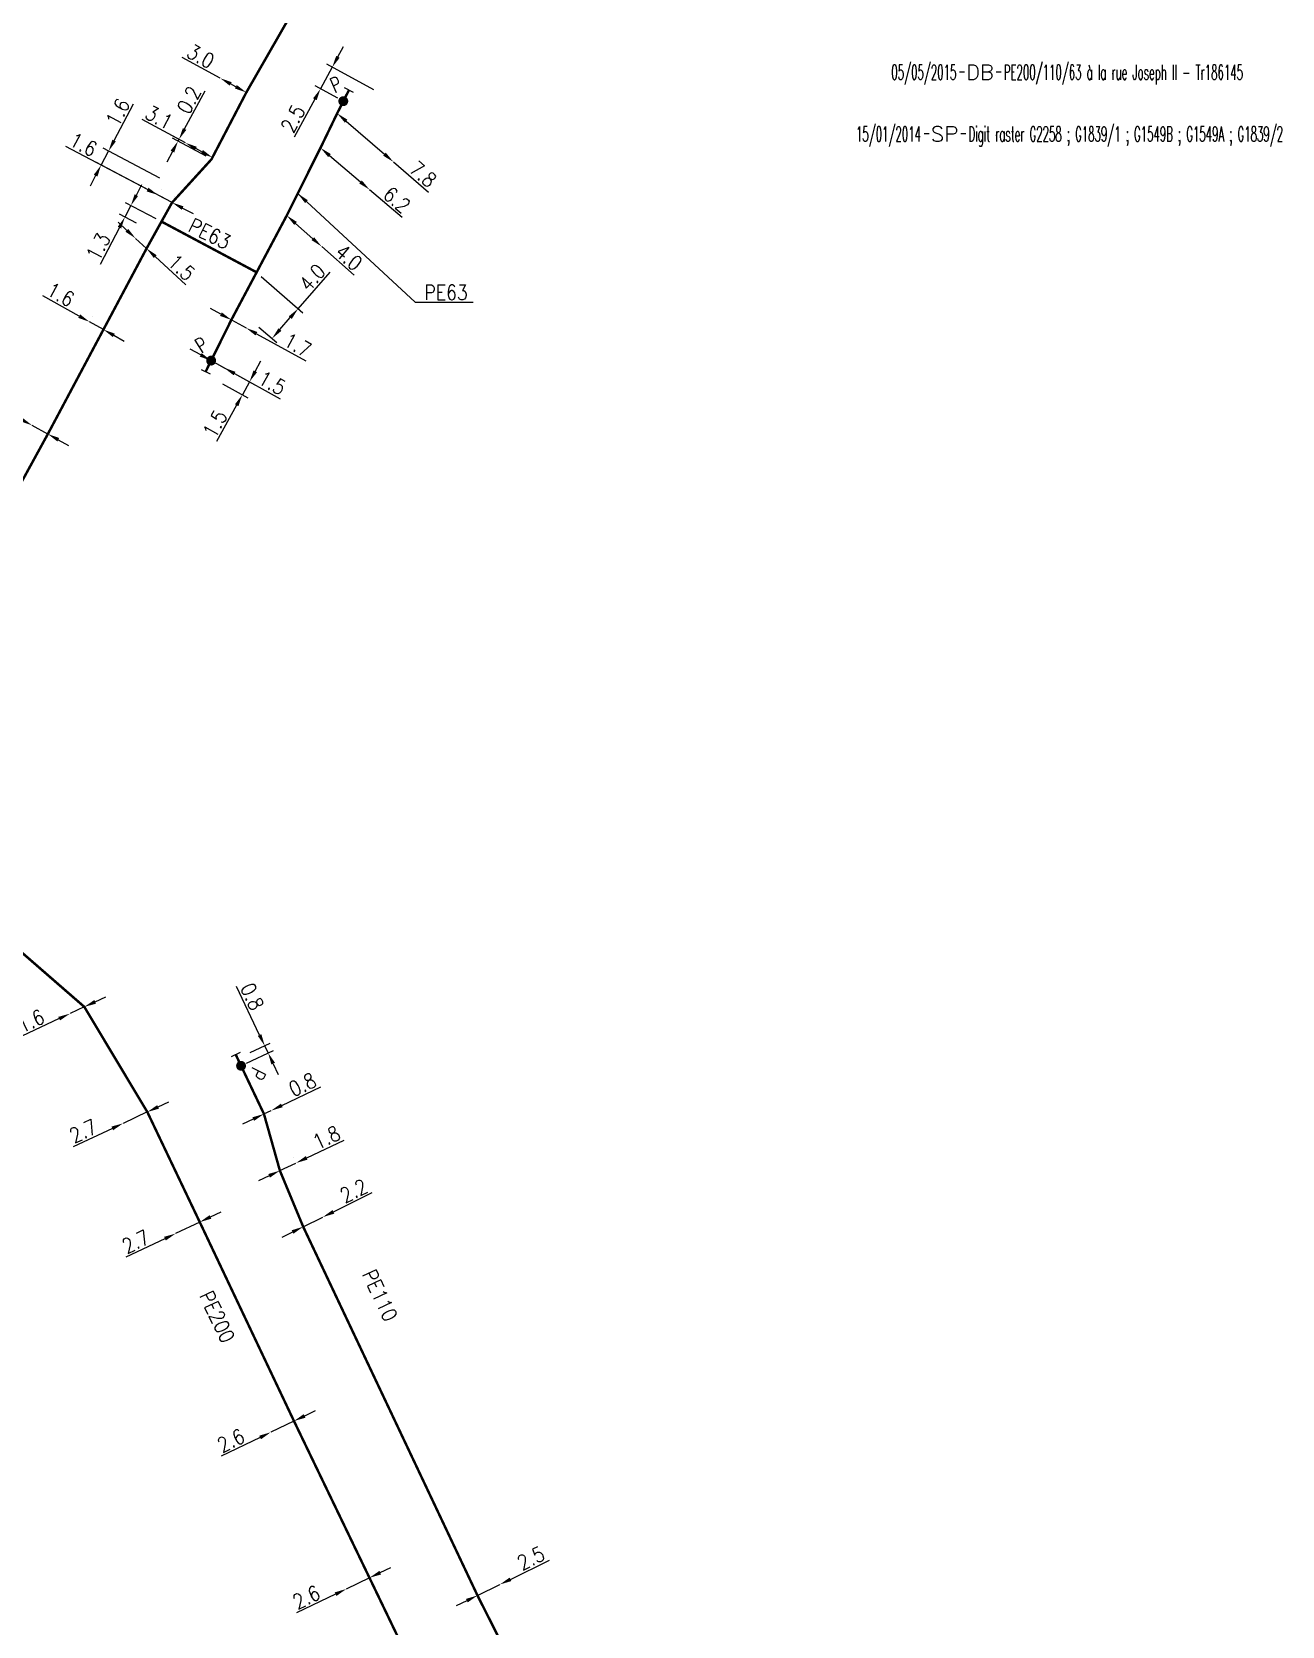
# Model space of a CAD drawing. Header units: millimetres. Extents: x 133343 to 134025, y 131000 to 131734.
# Drawn here: x 133854 to 133980.2, y 131082.3 to 131243.2 of the extents above; entities that cross this region are included whole.
import ezdxf
from ezdxf.enums import TextEntityAlignment as Align

# ---------------------------------------------------------------- set-up
doc = ezdxf.new("R2010")
doc.units = ezdxf.units.MM
doc.header["$PDMODE"] = 34
doc.linetypes.add('L_25_PE', pattern=[2000, 1000, 1000])
doc.layers.get('0').update_dxf_attribs({"linetype": 'CONTINUOUS'})
doc.layers.get('Defpoints').update_dxf_attribs({"linetype": 'CONTINUOUS'})
for name, color, linetype in [('L_150', 1, 'CONTINUOUS'), ('L_300', 7, 'CONTINUOUS'), ('L_340', 7, 'CONTINUOUS'), ('L_910', 7, 'CONTINUOUS')]:
    doc.layers.add(name, color=color, linetype=linetype)
doc.styles.add('G_ROMANS', font='ROMANS.SHX', dxfattribs={"width": 0.75})
doc.styles.get("Standard").update_dxf_attribs({"font": 'romans.shx', "width": 0.85})
doc.dimstyles.get("Standard").update_dxf_attribs({"dimtxt": 1.5, "dimasz": 1.2, "dimexe": 0.625, "dimexo": 0.625, "dimgap": 0.25, "dimtad": 1, "dimdec": 1, "dimzin": 0, "dimdsep": 46, "dimtxsty": 'Standard', "dimcen": -0.5, "dimadec": 0, "dimazin": 0, "dimtfac": 1, "dimtdec": 1, "dimtmove": 0, "dimatfit": 3, "dimfxl": 0, "dimtolj": 1, "dimtzin": 0, "dimarcsym": 0})

# ---------------------------------------------------------------- blocks, each defined once
blk = doc.blocks.new('GIS_MODF')
at = {"color": 0, "linetype": 'Continuous', "flags": 128}
for points in [[(-2.18, -0.01), (-1.68, -0.01)], [(1.52, -0.01), (2.02, -0.01)]]:
    blk.add_lwpolyline(points, dxfattribs=at)
at = {"color": 0, "linetype": 'Continuous', "width": 0.5}
blk.add_attdef('DATE', text='', height=1.5, dxfattribs=at).set_placement((-2.5, -0.8), align=Align.RIGHT)
at = {"color": 0, "linetype": 'Continuous', "width": 1.771291}
blk.add_attdef('USER', text='', height=1.5, dxfattribs=at).set_placement((-1.51, -0.8), (1.28, -0.8), align=Align.FIT)
at = {"color": 0, "linetype": 'Continuous', "width": 0.5}
blk.add_attdef('DESC', (2.29, -0.8), '', height=1.5, dxfattribs=at)
blk = doc.blocks.new('*D127')
at = {"layer": 'Defpoints', "color": 0, "linetype": 'Continuous', "transparency": 16777216}
for p in [(133872.99, 131238.52), (133872.99, 131238.52), (133875.62, 131237.08)]:
    blk.add_point(p, dxfattribs=at)
at = {"layer": 'L_150', "color": 0, "linetype": 'Continuous', "lineweight": -2, "transparency": 16777216}
for p, q in [((133872.99, 131238.52), (133869.15, 131240.61)), ((133874.57, 131237.65), (133874.04, 131237.94))]:
    blk.add_line(p, q, dxfattribs=at)
at = {"layer": 'L_150', "color": 0, "linetype": 'Continuous', "transparency": 16777216}
for points in [[(133874.13, 131238.12), (133873.94, 131237.77), (133872.99, 131238.52)], [(133874.66, 131237.83), (133874.47, 131237.48), (133875.62, 131237.08)]]:
    blk.add_solid(points, dxfattribs=at)
at = {"layer": 'L_150', "color": 0, "linetype": 'Continuous', "transparency": 16777216, "insert": (133871.02, 131240.73), "char_height": 1.5, "attachment_point": 5, "rotation": 331.3384}
blk.add_mtext('\\A1;3.0', dxfattribs=at)
blk = doc.blocks.new('*D128')
at = {"layer": 'Defpoints', "color": 0, "linetype": 'Continuous', "transparency": 16777216}
for p in [(133869.47, 131232), (133869.47, 131232), (133872.2, 131230.52)]:
    blk.add_point(p, dxfattribs=at)
at = {"layer": 'L_150', "color": 0, "linetype": 'Continuous', "lineweight": -2, "transparency": 16777216}
for p, q in [((133869.47, 131232), (133865.11, 131234.35)), ((133871.14, 131231.09), (133870.53, 131231.43))]:
    blk.add_line(p, q, dxfattribs=at)
at = {"layer": 'L_150', "color": 0, "linetype": 'Continuous', "transparency": 16777216}
for points in [[(133870.62, 131231.6), (133870.43, 131231.25), (133869.47, 131232)], [(133871.24, 131231.27), (133871.05, 131230.92), (133872.2, 131230.52)]]:
    blk.add_solid(points, dxfattribs=at)
at = {"layer": 'L_150', "color": 0, "linetype": 'Continuous', "transparency": 16777216, "insert": (133866.82, 131234.56), "char_height": 1.5, "attachment_point": 5, "rotation": 331.6864}
blk.add_mtext('\\A1;3.1', dxfattribs=at)
blk = doc.blocks.new('*D129')
at = {"layer": 'Defpoints', "color": 0, "linetype": 'Continuous', "transparency": 16777216}
for p in [(133868.82, 131232.34), (133869.47, 131232), (133872.11, 131230.34)]:
    blk.add_point(p, dxfattribs=at)
at = {"layer": 'L_150', "color": 0, "linetype": 'Continuous', "lineweight": -2, "transparency": 16777216}
for p, q in [((133869.39, 131233.4), (133871.47, 131237.25)), ((133871.56, 131230.64), (133868.18, 131232.46)), ((133868.92, 131232.29), (133868.27, 131232.64)), ((133868.73, 131232.17), (133868.82, 131232.34)), ((133868.16, 131231.11), (133867.59, 131230.05))]:
    blk.add_line(p, q, dxfattribs=at)
at = {"layer": 'L_150', "color": 0, "linetype": 'Continuous', "transparency": 16777216}
for points in [[(133869.22, 131233.49), (133869.57, 131233.31), (133868.82, 131232.34)], [(133867.98, 131231.21), (133868.34, 131231.02), (133868.73, 131232.17)]]:
    blk.add_solid(points, dxfattribs=at)
at = {"layer": 'L_150', "color": 0, "linetype": 'Continuous', "transparency": 16777216, "insert": (133869.84, 131236.33), "char_height": 1.5, "attachment_point": 5, "rotation": 61.6864}
blk.add_mtext('\\A1;0.2', dxfattribs=at)
blk = doc.blocks.new('*D130')
at = {"layer": 'Defpoints', "color": 0, "linetype": 'Continuous', "transparency": 16777216}
for p in [(133861.72, 131231.16), (133867.46, 131228.14), (133868.13, 131225.97)]:
    blk.add_point(p, dxfattribs=at)
at = {"layer": 'L_150', "color": 0, "linetype": 'Continuous', "lineweight": -2, "transparency": 16777216}
for p, q in [((133862.28, 131232.23), (133864.23, 131235.93)), ((133860.97, 131229.75), (133861.72, 131231.16)), ((133866.9, 131228.43), (133861.16, 131231.46)), ((133860.41, 131228.69), (133859.85, 131227.63)), ((133867.58, 131226.27), (133860.42, 131230.04))]:
    blk.add_line(p, q, dxfattribs=at)
at = {"layer": 'L_150', "color": 0, "linetype": 'Continuous', "transparency": 16777216}
for points in [[(133862.1, 131232.32), (133862.45, 131232.13), (133861.72, 131231.16)], [(133860.23, 131228.78), (133860.59, 131228.59), (133860.97, 131229.75)]]:
    blk.add_solid(points, dxfattribs=at)
at = {"layer": 'L_150', "color": 0, "linetype": 'Continuous', "transparency": 16777216, "insert": (133862.65, 131235.08), "char_height": 1.5, "attachment_point": 5, "rotation": 62.209}
blk.add_mtext('\\A1;1.6', dxfattribs=at)
blk = doc.blocks.new('*D131')
at = {"layer": 'Defpoints', "color": 0, "linetype": 'Continuous', "transparency": 16777216}
for p in [(133866.72, 131226.72), (133866.72, 131226.72), (133868.13, 131225.97)]:
    blk.add_point(p, dxfattribs=at)
at = {"layer": 'L_150', "color": 0, "linetype": 'Continuous', "lineweight": -2, "transparency": 16777216}
for p, q in [((133865.65, 131227.28), (133857.39, 131231.64)), ((133867.01, 131227.27), (133867.01, 131227.27)), ((133868.13, 131225.97), (133866.72, 131226.72)), ((133868.42, 131226.53), (133868.42, 131226.53)), ((133869.19, 131225.41), (133870.25, 131224.86))]:
    blk.add_line(p, q, dxfattribs=at)
at = {"layer": 'L_150', "color": 0, "linetype": 'Continuous', "transparency": 16777216}
for points in [[(133865.75, 131227.46), (133865.56, 131227.1), (133866.72, 131226.72)], [(133869.29, 131225.59), (133869.1, 131225.24), (133868.13, 131225.97)]]:
    blk.add_solid(points, dxfattribs=at)
at = {"layer": 'L_150', "color": 0, "linetype": 'Continuous', "transparency": 16777216, "insert": (133859.18, 131231.83), "char_height": 1.5, "attachment_point": 5, "rotation": 332.209}
blk.add_mtext('\\A1;1.6', dxfattribs=at)
blk = doc.blocks.new('*D132')
at = {"layer": 'Defpoints', "color": 0, "linetype": 'Continuous', "transparency": 16777216}
for p in [(133864.45, 131222.35), (133864.45, 131222.35), (133865.55, 131221.33)]:
    blk.add_point(p, dxfattribs=at)
at = {"layer": 'L_150', "color": 0, "linetype": 'Continuous', "lineweight": -2, "transparency": 16777216}
for p, q in [((133863.57, 131223.16), (133862.69, 131223.98)), ((133864.45, 131222.35), (133865.55, 131221.33)), ((133866.43, 131220.51), (133869.5, 131217.67))]:
    blk.add_line(p, q, dxfattribs=at)
at = {"layer": 'L_150', "color": 0, "linetype": 'Continuous', "transparency": 16777216}
for points in [[(133863.7, 131223.31), (133863.43, 131223.02), (133864.45, 131222.35)], [(133866.57, 131220.66), (133866.29, 131220.37), (133865.55, 131221.33)]]:
    blk.add_solid(points, dxfattribs=at)
at = {"layer": 'L_150', "color": 0, "linetype": 'Continuous', "transparency": 16777216, "insert": (133869.09, 131219.42), "char_height": 1.5, "attachment_point": 5, "rotation": 317.2105}
blk.add_mtext('\\A1;1.5', dxfattribs=at)
blk = doc.blocks.new('*D133')
at = {"layer": 'Defpoints', "color": 0, "linetype": 'Continuous', "transparency": 16777216}
for p in [(133863.37, 131224.51), (133867.06, 131224.05), (133865.09, 131223.61)]:
    blk.add_point(p, dxfattribs=at)
at = {"layer": 'L_150', "color": 0, "linetype": 'Continuous', "lineweight": -2, "transparency": 16777216}
for p, q in [((133864.53, 131226.72), (133865.08, 131227.79)), ((133863.97, 131225.66), (133863.37, 131224.51)), ((133866.51, 131224.34), (133863.42, 131225.95)), ((133864.54, 131223.9), (133862.82, 131224.79)), ((133862.81, 131223.44), (133860.88, 131219.73))]:
    blk.add_line(p, q, dxfattribs=at)
at = {"layer": 'L_150', "color": 0, "linetype": 'Continuous', "transparency": 16777216}
for points in [[(133864.35, 131226.81), (133864.7, 131226.63), (133863.97, 131225.66)], [(133862.64, 131223.53), (133862.99, 131223.35), (133863.37, 131224.51)]]:
    blk.add_solid(points, dxfattribs=at)
at = {"layer": 'L_150', "color": 0, "linetype": 'Continuous', "transparency": 16777216, "insert": (133860.68, 131221.52), "char_height": 1.5, "attachment_point": 5, "rotation": 62.4415}
blk.add_mtext('\\A1;1.3', dxfattribs=at)
blk = doc.blocks.new('*D134')
at = {"layer": 'Defpoints', "color": 0, "linetype": 'Continuous', "transparency": 16777216}
for p in [(133859.8, 131213.93), (133859.8, 131213.93), (133861.2, 131213.15)]:
    blk.add_point(p, dxfattribs=at)
at = {"layer": 'L_150', "color": 0, "linetype": 'Continuous', "lineweight": -2, "transparency": 16777216}
for p, q in [((133858.75, 131214.51), (133855.09, 131216.54)), ((133860.1, 131214.47), (133860.1, 131214.47)), ((133861.2, 131213.15), (133859.8, 131213.93)), ((133861.5, 131213.7), (133861.5, 131213.7)), ((133862.25, 131212.57), (133863.3, 131211.98))]:
    blk.add_line(p, q, dxfattribs=at)
at = {"layer": 'L_150', "color": 0, "linetype": 'Continuous', "transparency": 16777216}
for points in [[(133858.85, 131214.68), (133858.66, 131214.33), (133859.8, 131213.93)], [(133862.35, 131212.74), (133862.15, 131212.39), (133861.2, 131213.15)]]:
    blk.add_solid(points, dxfattribs=at)
at = {"layer": 'L_150', "color": 0, "linetype": 'Continuous', "transparency": 16777216, "insert": (133856.88, 131216.69), "char_height": 1.5, "attachment_point": 5, "rotation": 330.9523}
blk.add_mtext('\\A1;1.6', dxfattribs=at)
blk = doc.blocks.new('*D135')
at = {"layer": 'Defpoints', "color": 0, "linetype": 'Continuous', "transparency": 16777216}
for p in [(133854.01, 131203.48), (133854.01, 131203.48), (133855.59, 131202.61)]:
    blk.add_point(p, dxfattribs=at)
at = {"layer": 'L_150', "color": 0, "linetype": 'Continuous', "lineweight": -2, "transparency": 16777216}
for p, q in [((133852.95, 131204.05), (133846.6, 131207.52)), ((133855.59, 131202.61), (133854.01, 131203.48)), ((133856.64, 131202.04), (133857.69, 131201.46))]:
    blk.add_line(p, q, dxfattribs=at)
at = {"layer": 'L_150', "color": 0, "linetype": 'Continuous', "transparency": 16777216}
for points in [[(133853.05, 131204.23), (133852.86, 131203.88), (133854.01, 131203.48)], [(133856.74, 131202.21), (133856.55, 131201.86), (133855.59, 131202.61)]]:
    blk.add_solid(points, dxfattribs=at)
at = {"layer": 'L_150', "color": 0, "linetype": 'Continuous', "transparency": 16777216, "insert": (133848.39, 131207.68), "char_height": 1.5, "attachment_point": 5, "rotation": 331.3605}
blk.add_mtext('\\A1;1.8', dxfattribs=at)
blk = doc.blocks.new('*D137')
at = {"layer": 'Defpoints', "color": 0, "linetype": 'Continuous', "transparency": 16777216}
for p in [(133872.07, 131210.02), (133872.66, 131207.98), (133875.22, 131206.57)]:
    blk.add_point(p, dxfattribs=at)
at = {"layer": 'L_300', "color": 0, "linetype": 'Continuous', "lineweight": -2, "transparency": 16777216}
for p, q in [((133872.62, 131209.72), (133876.49, 131207.58)), ((133876.52, 131208.93), (133877.1, 131209.98)), ((133873.21, 131207.68), (133875.77, 131206.27)), ((133875.94, 131207.88), (133875.22, 131206.57)), ((133874.64, 131205.52), (133872.62, 131201.85))]:
    blk.add_line(p, q, dxfattribs=at)
at = {"layer": 'L_300', "color": 0, "linetype": 'Continuous', "transparency": 16777216}
for points in [[(133876.35, 131209.03), (133876.7, 131208.84), (133875.94, 131207.88)], [(133874.47, 131205.61), (133874.82, 131205.42), (133875.22, 131206.57)]]:
    blk.add_solid(points, dxfattribs=at)
at = {"layer": 'L_300', "color": 0, "linetype": 'Continuous', "transparency": 16777216, "insert": (133872.46, 131203.64), "char_height": 1.5, "attachment_point": 5, "rotation": 61.1502}
blk.add_mtext('\\A1;1.5', dxfattribs=at)
blk = doc.blocks.new('*D138')
at = {"layer": 'Defpoints', "color": 0, "linetype": 'Continuous', "transparency": 16777216}
for p in [(133872.07, 131210.02), (133873.38, 131209.29), (133873.38, 131209.29)]:
    blk.add_point(p, dxfattribs=at)
at = {"layer": 'L_300', "color": 0, "linetype": 'Continuous', "lineweight": -2, "transparency": 16777216}
for p, q in [((133871.02, 131210.6), (133869.97, 131211.18)), ((133872.07, 131210.02), (133873.38, 131209.29)), ((133874.43, 131208.71), (133879.05, 131206.17))]:
    blk.add_line(p, q, dxfattribs=at)
at = {"layer": 'L_300', "color": 0, "linetype": 'Continuous', "transparency": 16777216}
for points in [[(133871.11, 131210.77), (133870.92, 131210.42), (133872.07, 131210.02)], [(133874.53, 131208.89), (133874.34, 131208.54), (133873.38, 131209.29)]]:
    blk.add_solid(points, dxfattribs=at)
at = {"layer": 'L_300', "color": 0, "linetype": 'Continuous', "transparency": 16777216, "insert": (133878.23, 131207.77), "char_height": 1.5, "attachment_point": 5, "rotation": 331.1502}
blk.add_mtext('\\A1;1.5', dxfattribs=at)
blk = doc.blocks.new('*D139')
at = {"layer": 'Defpoints', "color": 0, "linetype": 'Continuous', "transparency": 16777216}
for p in [(133874.11, 131214.13), (133875.6, 131213.31), (133875.6, 131213.31)]:
    blk.add_point(p, dxfattribs=at)
at = {"layer": 'L_150', "color": 0, "linetype": 'Continuous', "lineweight": -2, "transparency": 16777216}
for p, q in [((133873.06, 131214.71), (133872, 131215.29)), ((133874.11, 131214.13), (133875.6, 131213.31)), ((133876.65, 131212.73), (133881.63, 131209.99))]:
    blk.add_line(p, q, dxfattribs=at)
at = {"layer": 'L_150', "color": 0, "linetype": 'Continuous', "transparency": 16777216}
for points in [[(133873.15, 131214.88), (133872.96, 131214.53), (133874.11, 131214.13)], [(133876.74, 131212.91), (133876.55, 131212.56), (133875.6, 131213.31)]]:
    blk.add_solid(points, dxfattribs=at)
at = {"layer": 'L_150', "color": 0, "linetype": 'Continuous', "transparency": 16777216, "insert": (133880.8, 131211.59), "char_height": 1.5, "attachment_point": 5, "rotation": 331.1502}
blk.add_mtext('\\A1;1.7', dxfattribs=at)
blk = doc.blocks.new('*D140')
at = {"layer": 'Defpoints', "color": 0, "linetype": 'Continuous', "transparency": 16777216}
for p in [(133876.66, 131218.93), (133876.43, 131213.81), (133878.22, 131212.25)]:
    blk.add_point(p, dxfattribs=at)
at = {"layer": 'L_150', "color": 0, "linetype": 'Continuous', "lineweight": -2, "transparency": 16777216}
for p, q in [((133880.85, 131215.26), (133884.07, 131218.94)), ((133877.13, 131218.52), (133881.32, 131214.85)), ((133879.01, 131213.15), (133880.06, 131214.36)), ((133876.9, 131213.4), (133878.69, 131211.84))]:
    blk.add_line(p, q, dxfattribs=at)
at = {"layer": 'L_150', "color": 0, "linetype": 'Continuous', "transparency": 16777216}
for points in [[(133879.91, 131214.49), (133880.21, 131214.22), (133880.85, 131215.26)], [(133878.86, 131213.28), (133879.16, 131213.02), (133878.22, 131212.25)]]:
    blk.add_solid(points, dxfattribs=at)
at = {"layer": 'L_150', "color": 0, "linetype": 'Continuous', "transparency": 16777216, "insert": (133882.28, 131218.4), "char_height": 1.5, "attachment_point": 5, "rotation": 48.7938}
blk.add_mtext('\\A1;4.0', dxfattribs=at)
blk = doc.blocks.new('*D141')
at = {"layer": 'Defpoints', "color": 0, "linetype": 'Continuous', "transparency": 16777216}
for p in [(133879.7, 131224.66), (133883.23, 131221.53), (133883.23, 131221.53)]:
    blk.add_point(p, dxfattribs=at)
at = {"layer": 'L_150', "color": 0, "linetype": 'Continuous', "lineweight": -2, "transparency": 16777216}
for p, q in [((133880.6, 131223.86), (133882.33, 131222.32)), ((133883.23, 131221.53), (133886.5, 131218.63))]:
    blk.add_line(p, q, dxfattribs=at)
at = {"layer": 'L_150', "color": 0, "linetype": 'Continuous', "transparency": 16777216}
for points in [[(133880.73, 131224.01), (133880.46, 131223.71), (133879.7, 131224.66)], [(133882.46, 131222.47), (133882.2, 131222.18), (133883.23, 131221.53)]]:
    blk.add_solid(points, dxfattribs=at)
at = {"layer": 'L_150', "color": 0, "linetype": 'Continuous', "transparency": 16777216, "insert": (133885.97, 131220.43), "char_height": 1.5, "attachment_point": 5, "rotation": 318.4293}
blk.add_mtext('\\A1;4.0', dxfattribs=at)
blk = doc.blocks.new('*D142')
at = {"layer": 'Defpoints', "color": 0, "linetype": 'Continuous', "transparency": 16777216}
for p in [(133883.11, 131231.49), (133888.06, 131227.27), (133888.06, 131227.27)]:
    blk.add_point(p, dxfattribs=at)
at = {"layer": 'L_150', "color": 0, "linetype": 'Continuous', "lineweight": -2, "transparency": 16777216}
for p, q in [((133884.02, 131230.71), (133887.15, 131228.05)), ((133888.06, 131227.27), (133891.34, 131224.48))]:
    blk.add_line(p, q, dxfattribs=at)
at = {"layer": 'L_150', "color": 0, "linetype": 'Continuous', "transparency": 16777216}
for points in [[(133884.15, 131230.86), (133883.89, 131230.56), (133883.11, 131231.49)], [(133887.28, 131228.2), (133887.02, 131227.9), (133888.06, 131227.27)]]:
    blk.add_solid(points, dxfattribs=at)
at = {"layer": 'L_150', "color": 0, "linetype": 'Continuous', "transparency": 16777216, "insert": (133890.81, 131226.25), "char_height": 1.5, "attachment_point": 5, "rotation": 319.6102}
blk.add_mtext('\\A1;6.2', dxfattribs=at)
blk = doc.blocks.new('*D143')
at = {"layer": 'Defpoints', "color": 0, "linetype": 'Continuous', "transparency": 16777216}
for p in [(133884.79, 131234.97), (133890.47, 131230.07), (133890.47, 131230.07)]:
    blk.add_point(p, dxfattribs=at)
at = {"layer": 'L_150', "color": 0, "linetype": 'Continuous', "lineweight": -2, "transparency": 16777216}
for p, q in [((133885.7, 131234.18), (133889.56, 131230.85)), ((133890.47, 131230.07), (133894.01, 131227.02))]:
    blk.add_line(p, q, dxfattribs=at)
at = {"layer": 'L_150', "color": 0, "linetype": 'Continuous', "transparency": 16777216}
for points in [[(133885.83, 131234.33), (133885.57, 131234.03), (133884.79, 131234.97)], [(133889.69, 131231.01), (133889.43, 131230.7), (133890.47, 131230.07)]]:
    blk.add_solid(points, dxfattribs=at)
at = {"layer": 'L_150', "color": 0, "linetype": 'Continuous', "transparency": 16777216, "insert": (133893.46, 131228.82), "char_height": 1.5, "attachment_point": 5, "rotation": 319.2694}
blk.add_mtext('\\A1;7.8', dxfattribs=at)
blk = doc.blocks.new('L_340_07')
at = {"color": 0, "linetype": 'Continuous', "const_width": 0.25, "flags": 128}
blk.add_lwpolyline([(0, 0), (1.25, 0)], dxfattribs=at)
at = {"color": 0, "linetype": 'Continuous', "flags": 128}
blk.add_lwpolyline([(1.25, -0.5), (1.25, 0.5)], dxfattribs=at)
at = {"color": 0, "linetype": 'Continuous', "style": 'G_ROMANS', "width": 0.75, "flags": 3}
for tag, p in [('DEF_LEG', (0.72, -3.47)), ('DEF_COUP', (0.72, -5.97)), ('DEF_TYPE', (0.72, -8.47))]:
    blk.add_attdef(tag, text='', height=1.2, dxfattribs=at).set_placement(p, align=Align.MIDDLE)
blk = doc.blocks.new('L_300_12')
at = {"color": 0, "linetype": 'Continuous', "const_width": 0.497, "flags": 128}
blk.add_lwpolyline([(-0.25, 0, 1), (0.25, 0, 1)], format="xyb", close=True, dxfattribs=at)
at = {"color": 0, "linetype": 'Continuous', "style": 'G_ROMANS', "width": 0.75}
blk.add_text('P', height=1.5, dxfattribs=at).set_placement((0, 1.85), align=Align.MIDDLE)
at = {"color": 0, "linetype": 'Continuous', "style": 'G_ROMANS', "width": 0.75, "flags": 3}
for tag, p in [('DEF_LEG', (0, -5)), ('DEF_COUP', (0, -7.5)), ('DEF_TYPE', (0, -10))]:
    blk.add_attdef(tag, text='', height=1.2, dxfattribs=at).set_placement(p, align=Align.MIDDLE)
blk = doc.blocks.new('*D148')
at = {"layer": 'Defpoints', "color": 0, "linetype": 'Continuous', "transparency": 16777216}
for p in [(133857.83, 131144.12), (133857.83, 131144.12), (133859.27, 131144.8)]:
    blk.add_point(p, dxfattribs=at)
at = {"layer": 'L_150', "color": 0, "linetype": 'Continuous', "lineweight": -2, "transparency": 16777216}
for p, q in [((133860.36, 131145.31), (133861.45, 131145.82)), ((133856.74, 131143.61), (133852.95, 131141.83)), ((133859.27, 131144.8), (133857.83, 131144.12))]:
    blk.add_line(p, q, dxfattribs=at)
at = {"layer": 'L_150', "color": 0, "linetype": 'Continuous', "transparency": 16777216}
for points in [[(133860.28, 131145.49), (133860.45, 131145.12), (133859.27, 131144.8)], [(133856.65, 131143.79), (133856.82, 131143.43), (133857.83, 131144.12)]]:
    blk.add_solid(points, dxfattribs=at)
at = {"layer": 'L_150', "color": 0, "linetype": 'Continuous', "transparency": 16777216, "insert": (133853.87, 131143.37), "char_height": 1.5, "attachment_point": 5, "rotation": 25.126}
blk.add_mtext('\\A1;1.6', dxfattribs=at)
blk = doc.blocks.new('*D149')
at = {"layer": 'Defpoints', "color": 0, "linetype": 'Continuous', "transparency": 16777216}
for p in [(133865.63, 131134.19), (133863.18, 131133.04), (133863.18, 131133.04)]:
    blk.add_point(p, dxfattribs=at)
at = {"layer": 'L_150', "color": 0, "linetype": 'Continuous', "lineweight": -2, "transparency": 16777216}
for p, q in [((133865.63, 131134.19), (133863.18, 131133.04)), ((133866.71, 131134.7), (133867.8, 131135.21)), ((133862.1, 131132.54), (133858.14, 131130.68))]:
    blk.add_line(p, q, dxfattribs=at)
at = {"layer": 'L_150', "color": 0, "linetype": 'Continuous', "transparency": 16777216}
for points in [[(133866.63, 131134.88), (133866.8, 131134.52), (133865.63, 131134.19)], [(133862.01, 131132.72), (133862.18, 131132.35), (133863.18, 131133.04)]]:
    blk.add_solid(points, dxfattribs=at)
at = {"layer": 'L_150', "color": 0, "linetype": 'Continuous', "transparency": 16777216, "insert": (133859.15, 131132.26), "char_height": 1.5, "attachment_point": 5, "rotation": 25.126}
blk.add_mtext('\\A1;2.7', dxfattribs=at)
blk = doc.blocks.new('*D150')
at = {"layer": 'Defpoints', "color": 0, "linetype": 'Continuous', "transparency": 16777216}
for p in [(133870.92, 131123.08), (133868.49, 131121.92), (133868.49, 131121.92)]:
    blk.add_point(p, dxfattribs=at)
at = {"layer": 'L_150', "color": 0, "linetype": 'Continuous', "lineweight": -2, "transparency": 16777216}
for p, q in [((133872.01, 131123.6), (133873.09, 131124.11)), ((133870.92, 131123.08), (133868.49, 131121.92)), ((133867.4, 131121.4), (133863.46, 131119.53))]:
    blk.add_line(p, q, dxfattribs=at)
at = {"layer": 'L_150', "color": 0, "linetype": 'Continuous', "transparency": 16777216}
for points in [[(133871.92, 131123.78), (133872.09, 131123.42), (133870.92, 131123.08)], [(133867.32, 131121.59), (133867.49, 131121.22), (133868.49, 131121.92)]]:
    blk.add_solid(points, dxfattribs=at)
at = {"layer": 'L_150', "color": 0, "linetype": 'Continuous', "transparency": 16777216, "insert": (133864.46, 131121.11), "char_height": 1.5, "attachment_point": 5, "rotation": 25.4405}
blk.add_mtext('\\A1;2.7', dxfattribs=at)
blk = doc.blocks.new('*D151')
at = {"layer": 'Defpoints', "color": 0, "linetype": 'Continuous', "transparency": 16777216}
for p in [(133878.09, 131101.87), (133878.09, 131101.87), (133880.43, 131103)]:
    blk.add_point(p, dxfattribs=at)
at = {"layer": 'L_150', "color": 0, "linetype": 'Continuous', "lineweight": -2, "transparency": 16777216}
for p, q in [((133881.51, 131103.52), (133882.59, 131104.05)), ((133880.43, 131103), (133878.09, 131101.87)), ((133877.01, 131101.34), (133873.08, 131099.44))]:
    blk.add_line(p, q, dxfattribs=at)
at = {"layer": 'L_150', "color": 0, "linetype": 'Continuous', "transparency": 16777216}
for points in [[(133881.42, 131103.7), (133881.6, 131103.34), (133880.43, 131103)], [(133876.92, 131101.52), (133877.1, 131101.16), (133878.09, 131101.87)]]:
    blk.add_solid(points, dxfattribs=at)
at = {"layer": 'L_150', "color": 0, "linetype": 'Continuous', "transparency": 16777216, "insert": (133874.07, 131101.03), "char_height": 1.5, "attachment_point": 5, "rotation": 25.8489}
blk.add_mtext('\\A1;2.6', dxfattribs=at)
blk = doc.blocks.new('*D152')
at = {"layer": 'Defpoints', "color": 0, "linetype": 'Continuous', "transparency": 16777216}
for p in [(133888.05, 131087.18), (133885.71, 131086.05), (133885.71, 131086.05)]:
    blk.add_point(p, dxfattribs=at)
at = {"layer": 'L_150', "color": 0, "linetype": 'Continuous', "lineweight": -2, "transparency": 16777216}
for p, q in [((133888.05, 131087.18), (133885.71, 131086.05)), ((133889.13, 131087.7), (133890.21, 131088.23)), ((133884.63, 131085.53), (133880.69, 131083.63))]:
    blk.add_line(p, q, dxfattribs=at)
at = {"layer": 'L_150', "color": 0, "linetype": 'Continuous', "transparency": 16777216}
for points in [[(133889.05, 131087.88), (133889.22, 131087.52), (133888.05, 131087.18)], [(133884.54, 131085.71), (133884.72, 131085.35), (133885.71, 131086.05)]]:
    blk.add_solid(points, dxfattribs=at)
at = {"layer": 'L_150', "color": 0, "linetype": 'Continuous', "transparency": 16777216, "insert": (133881.69, 131085.22), "char_height": 1.5, "attachment_point": 5, "rotation": 25.7765}
blk.add_mtext('\\A1;2.6', dxfattribs=at)
blk = doc.blocks.new('*D163')
at = {"layer": 'Defpoints', "color": 0, "linetype": 'Continuous', "transparency": 16777216}
for p in [(133877.48, 131140.87), (133875.09, 131138.85), (133875.46, 131139.91)]:
    blk.add_point(p, dxfattribs=at)
at = {"layer": 'L_300', "color": 0, "linetype": 'Continuous', "lineweight": -2, "transparency": 16777216}
for p, q in [((133876.96, 131141.95), (133874.64, 131146.84)), ((133875.65, 131139.12), (133878.38, 131140.41)), ((133876.02, 131140.18), (133878.04, 131141.14)), ((133877.82, 131140.15), (133877.48, 131140.87)), ((133878.33, 131139.06), (133878.85, 131137.98))]:
    blk.add_line(p, q, dxfattribs=at)
at = {"layer": 'L_300', "color": 0, "linetype": 'Continuous', "transparency": 16777216}
for points in [[(133877.14, 131142.04), (133876.78, 131141.87), (133877.48, 131140.87)], [(133878.52, 131139.15), (133878.15, 131138.98), (133877.82, 131140.15)]]:
    blk.add_solid(points, dxfattribs=at)
at = {"layer": 'L_300', "color": 0, "linetype": 'Continuous', "transparency": 16777216, "insert": (133876.22, 131145.83), "char_height": 1.5, "attachment_point": 5, "rotation": 295.432}
blk.add_mtext('\\A1;0.8', dxfattribs=at)
blk = doc.blocks.new('*D164')
at = {"layer": 'Defpoints', "color": 0, "linetype": 'Continuous', "transparency": 16777216}
for p in [(133877.4, 131133.99), (133878.12, 131134.33), (133878.12, 131134.33)]:
    blk.add_point(p, dxfattribs=at)
at = {"layer": 'L_150', "color": 0, "linetype": 'Continuous', "lineweight": -2, "transparency": 16777216}
for p, q in [((133879.21, 131134.85), (133883.15, 131136.73)), ((133877.4, 131133.99), (133878.12, 131134.33)), ((133876.32, 131133.47), (133875.23, 131132.96))]:
    blk.add_line(p, q, dxfattribs=at)
at = {"layer": 'L_150', "color": 0, "linetype": 'Continuous', "transparency": 16777216}
for points in [[(133876.23, 131133.65), (133876.4, 131133.29), (133877.4, 131133.99)], [(133879.12, 131135.03), (133879.29, 131134.67), (133878.12, 131134.33)]]:
    blk.add_solid(points, dxfattribs=at)
at = {"layer": 'L_150', "color": 0, "linetype": 'Continuous', "transparency": 16777216, "insert": (133881.29, 131136.95), "char_height": 1.5, "attachment_point": 5, "rotation": 25.432}
blk.add_mtext('\\A1;0.8', dxfattribs=at)
blk = doc.blocks.new('*D165')
at = {"layer": 'Defpoints', "color": 0, "linetype": 'Continuous', "transparency": 16777216}
for p in [(133881.36, 131122.61), (133883.33, 131123.58), (133883.33, 131123.58)]:
    blk.add_point(p, dxfattribs=at)
at = {"layer": 'L_150', "color": 0, "linetype": 'Continuous', "lineweight": -2, "transparency": 16777216}
for p, q in [((133884.41, 131124.11), (133888.33, 131126.05)), ((133881.36, 131122.61), (133883.33, 131123.58)), ((133880.28, 131122.07), (133879.21, 131121.54))]:
    blk.add_line(p, q, dxfattribs=at)
at = {"layer": 'L_150', "color": 0, "linetype": 'Continuous', "transparency": 16777216}
for points in [[(133884.32, 131124.29), (133884.5, 131123.93), (133883.33, 131123.58)], [(133880.19, 131122.25), (133880.37, 131121.9), (133881.36, 131122.61)]]:
    blk.add_solid(points, dxfattribs=at)
at = {"layer": 'L_150', "color": 0, "linetype": 'Continuous', "transparency": 16777216, "insert": (133886.46, 131126.24), "char_height": 1.5, "attachment_point": 5, "rotation": 26.2833}
blk.add_mtext('\\A1;2.2', dxfattribs=at)
blk = doc.blocks.new('*D166')
at = {"layer": 'Defpoints', "color": 0, "linetype": 'Continuous', "transparency": 16777216}
for p in [(133898.95, 131085.4), (133901.2, 131086.5), (133901.2, 131086.5)]:
    blk.add_point(p, dxfattribs=at)
at = {"layer": 'L_150', "color": 0, "linetype": 'Continuous', "lineweight": -2, "transparency": 16777216}
for p, q in [((133902.28, 131087.02), (133906.21, 131088.95)), ((133898.95, 131085.4), (133901.2, 131086.5)), ((133897.88, 131084.87), (133896.8, 131084.34))]:
    blk.add_line(p, q, dxfattribs=at)
at = {"layer": 'L_150', "color": 0, "linetype": 'Continuous', "transparency": 16777216}
for points in [[(133902.19, 131087.2), (133902.37, 131086.85), (133901.2, 131086.5)], [(133897.79, 131085.05), (133897.96, 131084.69), (133898.95, 131085.4)]]:
    blk.add_solid(points, dxfattribs=at)
at = {"layer": 'L_150', "color": 0, "linetype": 'Continuous', "transparency": 16777216, "insert": (133904.34, 131089.15), "char_height": 1.5, "attachment_point": 5, "rotation": 26.0704}
blk.add_mtext('\\A1;2.5', dxfattribs=at)
blk = doc.blocks.new('*D170')
at = {"layer": 'Defpoints', "color": 0, "linetype": 'Continuous', "transparency": 16777216}
for p in [(133883.11, 131237.45), (133889.05, 131237.04), (133885.41, 131236.2)]:
    blk.add_point(p, dxfattribs=at)
at = {"layer": 'L_300', "color": 0, "linetype": 'Continuous', "lineweight": -2, "transparency": 16777216}
for p, q in [((133884.87, 131240.68), (133885.44, 131241.73)), ((133888.5, 131237.34), (133883.75, 131239.92)), ((133884.29, 131239.62), (133883.11, 131237.45)), ((133884.86, 131236.5), (133882.56, 131237.75)), ((133882.54, 131236.4), (133880.45, 131232.56))]:
    blk.add_line(p, q, dxfattribs=at)
at = {"layer": 'L_300', "color": 0, "linetype": 'Continuous', "transparency": 16777216}
for points in [[(133884.69, 131240.77), (133885.04, 131240.58), (133884.29, 131239.62)], [(133882.36, 131236.49), (133882.72, 131236.3), (133883.11, 131237.45)]]:
    blk.add_solid(points, dxfattribs=at)
at = {"layer": 'L_300', "color": 0, "linetype": 'Continuous', "transparency": 16777216, "insert": (133880.33, 131234.43), "char_height": 1.5, "attachment_point": 5, "rotation": 61.4544}
blk.add_mtext('\\A1;2.5', dxfattribs=at)
blk = doc.blocks.new('*D171')
at = {"layer": 'Defpoints', "color": 0, "linetype": 'Continuous', "transparency": 16777216}
for p in [(133880.63, 131129.04), (133879.01, 131128.27), (133879.01, 131128.27)]:
    blk.add_point(p, dxfattribs=at)
at = {"layer": 'L_150', "color": 0, "linetype": 'Continuous', "lineweight": -2, "transparency": 16777216}
for p, q in [((133881.72, 131129.56), (133885.5, 131131.36)), ((133879.01, 131128.27), (133880.63, 131129.04)), ((133880.37, 131129.61), (133880.37, 131129.61)), ((133877.93, 131127.75), (133876.84, 131127.24))]:
    blk.add_line(p, q, dxfattribs=at)
at = {"layer": 'L_150', "color": 0, "linetype": 'Continuous', "transparency": 16777216}
for points in [[(133881.63, 131129.74), (133881.8, 131129.38), (133880.63, 131129.04)], [(133877.84, 131127.93), (133878.01, 131127.57), (133879.01, 131128.27)]]:
    blk.add_solid(points, dxfattribs=at)
at = {"layer": 'L_150', "color": 0, "linetype": 'Continuous', "transparency": 16777216, "insert": (133883.72, 131131.62), "char_height": 1.5, "attachment_point": 5, "rotation": 25.432}
blk.add_mtext('\\A1;1.8', dxfattribs=at)

msp = doc.modelspace()

# ---------------------------------------------------------------- linework, layer by layer
at = {"layer": 'L_150', "linetype": 'L_25_PE', "const_width": 0.25, "flags": 128}
for points in [[(133836.85, 131168.5), (133843.72, 131180.92), (133848.71, 131190.05), (133855.59, 131202.61), (133861.2, 131213.15), (133865.55, 131221.33), (133867.06, 131224.05), (133868.13, 131225.97), (133872.11, 131230.34), (133872.2, 131230.52), (133875.62, 131237.08), (133882.26, 131248.65), (133886.36, 131256.52), (133889.28, 131261.94), (133895.22, 131273.3), (133903.79, 131288.4), (133908.85, 131297.67), (133915.62, 131310.18), (133915.62, 131310.18), (133915.62, 131310.18), (133915.62, 131310.18), (133921.08, 131321.41), (133921.54, 131321.53), (133921.72, 131321.86), (133920.16, 131323.17), (133920.52, 131323.94)], [(133867.06, 131224.05), (133876.66, 131218.93)], [(133929.44, 131000), (133921.82, 131016.21), (133917.64, 131025.19), (133913.6, 131033.74), (133909.52, 131042.21), (133901.67, 131058.61), (133895.58, 131071.52), (133888.05, 131087.18), (133880.43, 131103), (133870.92, 131123.08), (133865.63, 131134.19), (133859.27, 131144.8), (133851.05, 131151.95), (133843.14, 131160.98), (133839.47, 131165.21), (133834.67, 131171.23)]]:
    msp.add_lwpolyline(points, dxfattribs=at)
at = {"layer": 'L_150', "linetype": 'L_25_PE', "flags": 128}
for points in [[(133885.41, 131236.2, 0.25, 0.25, 0), (133884.79, 131234.97, 0.25, 0.25, 0), (133883.11, 131231.49, 0.25, 0.25, 0), (133879.7, 131224.66, 0.25, 0.25, 0), (133876.66, 131218.93, 0.25, 0.25, 0), (133874.11, 131214.13, 0.25, 0.25, 0), (133872.07, 131210.02, 0, 0, 0)], [(133941.27, 131000, 0.25, 0.25, 0), (133938.49, 131005.78, 0.25, 0.25, 0), (133929.38, 131025.24, 0.25, 0.25, 0), (133925.63, 131033.04, 0.25, 0.25, 0), (133924.15, 131032.33, 0.25, 0.25, 0), (133922.63, 131035.48, 0.25, 0.25, 0), (133920.2, 131040.52, 0.25, 0.25, 0), (133911.43, 131060.28, 0.25, 0.25, 0), (133905.22, 131072.99, 0.25, 0.25, 0), (133898.95, 131085.4, 0.25, 0.25, 0), (133881.36, 131122.61, 0.25, 0.25, 0), (133879.01, 131128.27, 0.25, 0.25, 0), (133877.4, 131133.99, 0.25, 0.25, 0), (133875.09, 131138.85, 0, 0, 0)]]:
    msp.add_lwpolyline(points, format="xyseb", dxfattribs=at)

# ---------------------------------------------------------------- block references
at = {"layer": 'L_300'}
for p, rotation in [((133885.41, 131236.2), 23.93992875671617), ((133872.07, 131210.02), 31.72740196591863), ((133875.09, 131138.85), 243.5558482129361)]:
    msp.add_blockref('L_300_12', p, dxfattribs=dict(at, rotation=rotation))
at = {"layer": 'L_340'}
for p, rotation in [((133885.41, 131236.2), 63.00560137358339), ((133872.07, 131210.02), 243.6472164879443), ((133875.09, 131138.85), 115.432032648814)]:
    msp.add_blockref('L_340_07', p, dxfattribs=dict(at, rotation=rotation))
at = {"layer": 'L_910'}
ref = msp.add_blockref('GIS_MODF', (133949.78, 131239.16), dxfattribs=at)
ref.add_attrib('DATE', '05/05/2015', dxfattribs={"layer": '0', "color": 0, "linetype": 'Continuous', "height": 1.5, "width": 0.5}).set_placement((133947.28, 131238.37), align=Align.RIGHT)
ref.add_attrib('USER', 'DB', dxfattribs={"layer": '0', "color": 0, "linetype": 'Continuous', "height": 1.5, "width": 0.99919}).set_placement((133948.27, 131238.37), (133951.06, 131238.37), align=Align.FIT)
ref.add_attrib('DESC', 'PE200/110/63 à la rue Joseph II - Tr186145', (133952.07, 131238.37), dxfattribs={"layer": '0', "color": 0, "linetype": 'Continuous', "height": 1.5, "width": 0.5})
ref = msp.add_blockref('GIS_MODF', (133946.21, 131232.94), dxfattribs=at)
ref.add_attrib('DATE', '15/01/2014', dxfattribs={"layer": '0', "color": 0, "linetype": 'Continuous', "height": 1.5, "width": 0.5}).set_placement((133943.71, 131232.14), align=Align.RIGHT)
ref.add_attrib('USER', 'SP', dxfattribs={"layer": '0', "color": 0, "linetype": 'Continuous', "height": 1.5, "width": 1.025485}).set_placement((133944.7, 131232.14), (133947.49, 131232.14), align=Align.FIT)
ref.add_attrib('DESC', 'Digit raster G2258 ; G1839/1 ; G1549B ; G1549A ; G1839/2', (133948.5, 131232.14), dxfattribs={"layer": '0', "color": 0, "linetype": 'Continuous', "height": 1.5, "width": 0.5})

# ---------------------------------------------------------------- texts
at = {"layer": 'L_150', "linetype": 'Continuous', "width": 0.85}
for s, rotation, p in [('PE63', 333.5532, (133871.92, 131222.82)), ('PE110', 295.1856, (133889.11, 131115.68)), ('PE200', 295.4816, (133872.68, 131113.52))]:
    msp.add_text(s, height=1.5, rotation=rotation, dxfattribs=at).set_placement(p, align=Align.MIDDLE)
at = {"layer": 'L_150', "linetype": 'Continuous', "insert": (133893.6, 131216.15), "char_height": 1.5, "attachment_point": 7}
msp.add_mtext('\\A1;PE63', dxfattribs=at)

# ---------------------------------------------------------------- dimensions: what is measured, and where the dimension line sits
at = {"layer": 'L_150', "linetype": 'Continuous'}
for base, p1, p2, angle, picture, middle in [((133872.99, 131238.52), (133875.62, 131237.08), (133872.99, 131238.52), 331.3384, '*D127', (133870.54, 131239.85)), ((133861.72, 131231.16), (133868.13, 131225.97), (133867.46, 131228.14), 242.209, '*D130', (133863.53, 131234.61)), ((133868.82, 131232.34), (133872.11, 131230.34), (133869.47, 131232), 241.6864, '*D129', (133870.72, 131235.85)), ((133869.47, 131232), (133872.2, 131230.52), (133869.47, 131232), 331.6864, '*D128', (133866.35, 131233.68)), ((133866.72, 131226.72), (133868.13, 131225.97), (133866.72, 131226.72), 332.209, '*D131', (133858.71, 131230.94)), ((133863.37, 131224.51), (133867.06, 131224.05), (133865.09, 131223.61), 62.4415, '*D133', (133861.57, 131221.05)), ((133864.45, 131222.35), (133865.55, 131221.33), (133864.45, 131222.35), 317.2105, '*D132', (133868.41, 131218.68)), ((133878.22, 131212.25), (133876.66, 131218.93), (133876.43, 131213.81), 48.7938, '*D140', (133883.03, 131217.75)), ((133859.8, 131213.93), (133861.2, 131213.15), (133859.8, 131213.93), 330.9523, '*D134', (133856.4, 131215.82)), ((133875.6, 131213.31), (133874.11, 131214.13), (133875.6, 131213.31), 151.1502, '*D139', (133880.32, 131210.71)), ((133854.01, 131203.48), (133855.59, 131202.61), (133854.01, 131203.48), 331.3605, '*D135', (133847.91, 131206.81)), ((133857.83, 131144.12), (133859.27, 131144.8), (133857.83, 131144.12), 25.126, '*D148', (133854.3, 131142.46)), ((133878.12, 131134.33), (133877.4, 131133.99), (133878.12, 131134.33), 205.432, '*D164', (133881.72, 131136.04)), ((133863.18, 131133.04), (133865.63, 131134.19), (133863.18, 131133.04), 25.126, '*D149', (133859.57, 131131.35)), ((133879.01, 131128.27), (133880.63, 131129.04), (133879.01, 131128.27), 25.432, '*D171', (133884.15, 131130.71)), ((133883.33, 131123.58), (133881.36, 131122.61), (133883.33, 131123.58), 206.2833, '*D165', (133886.91, 131125.35)), ((133868.49, 131121.92), (133870.92, 131123.08), (133868.49, 131121.92), 25.4405, '*D150', (133864.89, 131120.21)), ((133878.09, 131101.87), (133880.43, 131103), (133878.09, 131101.87), 25.8489, '*D151', (133874.5, 131100.13)), ((133901.2, 131086.5), (133898.95, 131085.4), (133901.2, 131086.5), 206.0704, '*D166', (133904.78, 131088.25)), ((133885.71, 131086.05), (133888.05, 131087.18), (133885.71, 131086.05), 25.7765, '*D152', (133882.12, 131084.32))]:
    dim = msp.add_linear_dim(base=base, p1=p1, p2=p2, angle=angle, dimstyle='Standard', dxfattribs=at)
    dim.commit()
    dim.dimension.update_dxf_attribs({"geometry": picture, "text_midpoint": middle, "dimtype": 160})
for base, p1, p2, angle, text, picture, middle in [((133890.47, 131230.07), (133884.79, 131234.97), (133890.47, 131230.07), 139.2694, '7.8', '*D143', (133892.81, 131228.06)), ((133888.06, 131227.27), (133883.11, 131231.49), (133888.06, 131227.27), 139.6102, '6.2', '*D142', (133890.16, 131225.49)), ((133883.23, 131221.53), (133879.7, 131224.66), (133883.23, 131221.53), 138.4293, '4.0', '*D141', (133885.31, 131219.68))]:
    dim = msp.add_linear_dim(base=base, p1=p1, p2=p2, angle=angle, text=text, dimstyle='Standard', dxfattribs=at)
    dim.commit()
    dim.dimension.update_dxf_attribs({"geometry": picture, "text_midpoint": middle, "dimtype": 160})
at = {"layer": 'L_300', "linetype": 'Continuous'}
for base, p1, p2, angle, picture, middle in [((133883.11, 131237.45), (133889.05, 131237.04), (133885.41, 131236.2), 61.4544, '*D170', (133881.21, 131233.95)), ((133873.38, 131209.29), (133872.07, 131210.02), (133873.38, 131209.29), 151.1502, '*D138', (133877.74, 131206.89)), ((133875.22, 131206.57), (133872.07, 131210.02), (133872.66, 131207.98), 61.1502, '*D137', (133873.34, 131203.16)), ((133877.48, 131140.87), (133875.09, 131138.85), (133875.46, 131139.91), 295.432, '*D163', (133875.32, 131145.4))]:
    dim = msp.add_linear_dim(base=base, p1=p1, p2=p2, angle=angle, dimstyle='Standard', dxfattribs=at)
    dim.commit()
    dim.dimension.update_dxf_attribs({"geometry": picture, "text_midpoint": middle, "dimtype": 160})

# ---------------------------------------------------------------- leaders
at = {"layer": 'L_150', "linetype": 'Continuous', "annotation_type": 0, "has_hookline": 1, "hookline_direction": 0, "text_width": 4.43}
msp.add_leader([(133880.81, 131226.88), (133892.65, 131215.9), (133893.85, 131215.9)], dimstyle='Standard', dxfattribs=at)

doc.saveas('drawing.dxf')
